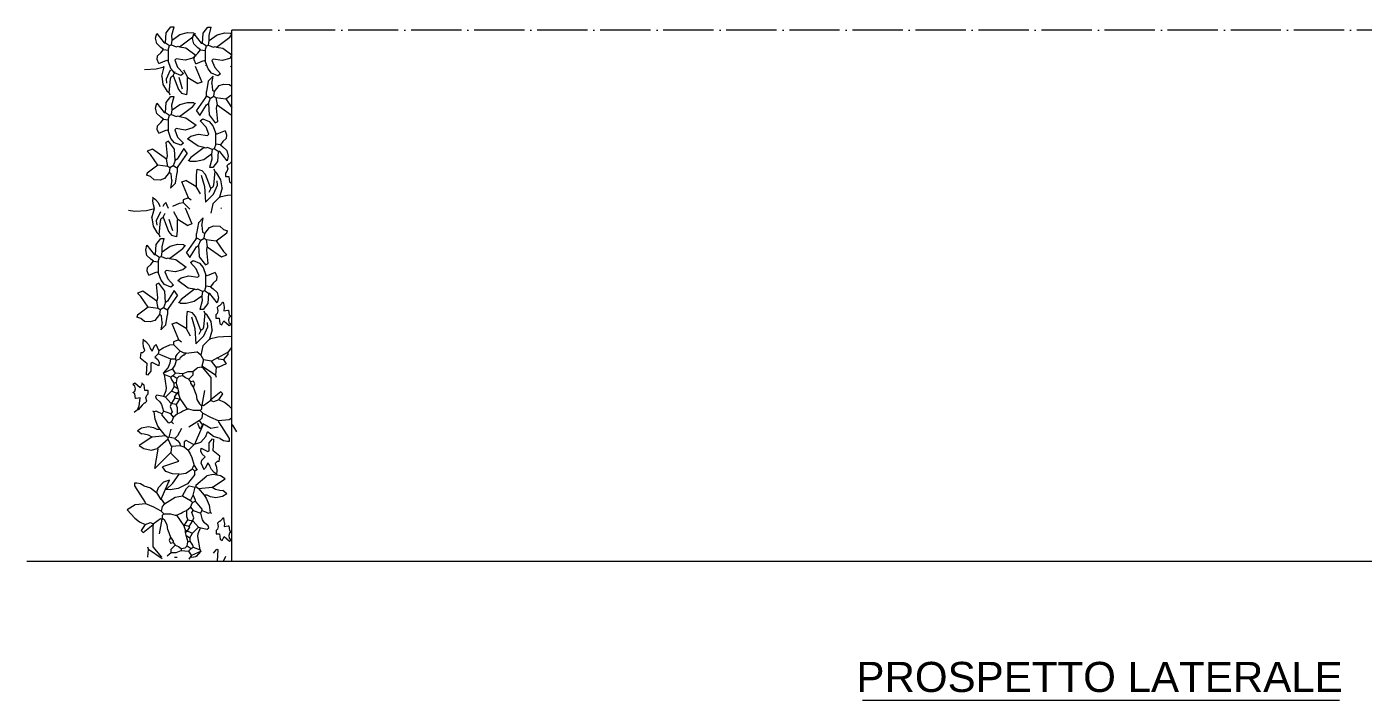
# Model space of a CAD drawing. Header units: centimetres. Extents: x 5667 to 17750, y 274 to 6203.
# Drawn here: x 10674 to 11312, y 1449 to 1771 of the extents above; entities that cross this region are included whole.
import ezdxf

# ---------------------------------------------------------------- set-up
doc = ezdxf.new("R2010")
doc.units = ezdxf.units.CM
doc.header["$MEASUREMENT"] = 0
doc.linetypes.add('ACAD_ISO04W100', pattern=[30, 24, -3, 0, -3])
for name, color, linetype, lineweight in [('A-WALL-FULL', 7, 'Continuous', 20), ('G-ANNO-TEXT', 3, 'Continuous', 18), ('G-HEDGE', 104, 'Continuous', 9)]:
    doc.layers.add(name, color=color, linetype=linetype, lineweight=lineweight)
doc.styles.add('underline', font='arial.ttf')

msp = doc.modelspace()

# ---------------------------------------------------------------- linework, layer by layer
at = {"layer": 'A-WALL-FULL'}
for p, q in [((10771.63, 1514.93), (10771.63, 1768.93)), ((11693.69, 1514.93), (10673.69, 1514.93))]:
    msp.add_line(p, q, dxfattribs=at)
at = {"layer": 'A-WALL-FULL', "linetype": 'ACAD_ISO04W100'}
msp.add_line((11633.69, 1768.93), (10771.63, 1768.93), dxfattribs=at)
at = {"layer": 'G-ANNO-TEXT'}
msp.add_line((11072.72, 1448.63), (11300.39, 1448.63), dxfattribs=at)
at = {"layer": 'G-HEDGE'}
for p, q in [((10739.88, 1762.87), (10740.2, 1767.65)), ((10740.2, 1767.65), (10742.43, 1770.52)), ((10742.43, 1770.52), (10744.02, 1770.52)), ((10742.98, 1766.52), (10744.02, 1770.52)), ((10746.81, 1766.81), (10750.49, 1767.69)), ((10750.49, 1767.69), (10753.27, 1767.65)), ((10753.27, 1767.65), (10753.91, 1767.01)), ((10757.62, 1762.72), (10757.94, 1767.5)), ((10757.94, 1767.5), (10760.18, 1770.37)), ((10760.18, 1770.37), (10761.77, 1770.37)), ((10760.72, 1766.37), (10761.77, 1770.37)), ((10764.56, 1766.66), (10768.24, 1767.54)), ((10768.24, 1767.54), (10771.02, 1767.5)), ((10771.02, 1767.5), (10771.63, 1766.89)), ((10735.15, 1765.05), (10735.73, 1767.33)), ((10735.77, 1762.42), (10735.15, 1765.05)), ((10735.73, 1767.33), (10739.24, 1762.87)), ((10737.64, 1760.64), (10735.77, 1762.42)), ((10739.24, 1762.87), (10739.88, 1762.87)), ((10739.88, 1762.87), (10741.79, 1761.59)), ((10741.15, 1759.36), (10741.79, 1761.59)), ((10741.79, 1761.59), (10742.75, 1761.91)), ((10742.75, 1761.91), (10743.07, 1764.14)), ((10742.75, 1761.91), (10744.98, 1760.96)), ((10743.07, 1764.14), (10742.98, 1766.52)), ((10743.07, 1764.14), (10746.81, 1766.81)), ((10744.98, 1760.96), (10745.94, 1761.27)), ((10745.94, 1761.27), (10746.57, 1760.96)), ((10746.57, 1760.96), (10752.95, 1765.74)), ((10752.9, 1764.9), (10753.48, 1767.18)), ((10753.51, 1762.27), (10752.9, 1764.9)), ((10752.95, 1765.74), (10753.91, 1767.01)), ((10753.48, 1767.18), (10756.99, 1762.72)), ((10755.39, 1760.49), (10753.51, 1762.27)), ((10753.91, 1767.01), (10754.23, 1767.33)), ((10756.99, 1762.72), (10757.62, 1762.72)), ((10757.62, 1762.72), (10759.54, 1761.44)), ((10758.9, 1759.21), (10759.54, 1761.44)), ((10759.54, 1761.44), (10760.49, 1761.76)), ((10760.49, 1761.76), (10760.81, 1763.99)), ((10760.49, 1761.76), (10762.73, 1760.81)), ((10760.81, 1764), (10760.72, 1766.37)), ((10760.81, 1764), (10764.56, 1766.66)), ((10762.73, 1760.81), (10763.68, 1761.12)), ((10763.68, 1761.12), (10764.32, 1760.81)), ((10764.32, 1760.81), (10770.7, 1765.59)), ((10770.7, 1765.59), (10771.63, 1766.83)), ((10735.92, 1754.8), (10736.07, 1756.56)), ((10736.69, 1752.98), (10735.92, 1754.8)), ((10736.07, 1756.56), (10737.64, 1758.09)), ((10738.92, 1759.68), (10737.64, 1760.64)), ((10737.64, 1758.09), (10738.92, 1759.68)), ((10738.92, 1759.68), (10741.15, 1759.36)), ((10741.15, 1759.36), (10741.15, 1754.26)), ((10744.34, 1754.58), (10744.98, 1755.22)), ((10749.27, 1754.51), (10744.98, 1755.22)), ((10746.57, 1760.96), (10749.57, 1760.37)), ((10752.95, 1755.53), (10749.27, 1754.51)), ((10749.57, 1760.37), (10754.55, 1756.81)), ((10754.55, 1756.81), (10752.95, 1755.53)), ((10753.67, 1754.65), (10753.82, 1756.41)), ((10753.82, 1756.41), (10755.39, 1757.94)), ((10756.67, 1759.53), (10755.39, 1760.49)), ((10755.39, 1757.94), (10756.67, 1759.53)), ((10756.67, 1759.53), (10758.9, 1759.21)), ((10758.9, 1759.21), (10758.9, 1754.11)), ((10762.09, 1754.43), (10762.73, 1755.07)), ((10767.01, 1754.36), (10762.73, 1755.07)), ((10764.32, 1760.81), (10767.32, 1760.22)), ((10770.7, 1755.38), (10767.01, 1754.36)), ((10767.32, 1760.22), (10771.63, 1757.14)), ((10771.63, 1757.14), (10770.7, 1755.38)), ((10729.96, 1750.11), (10735.48, 1750.4)), ((10735.48, 1750.4), (10739.38, 1751.33)), ((10736.69, 1752.98), (10740.51, 1754.58)), ((10738.11, 1746.87), (10739.38, 1751.33)), ((10739.38, 1751.33), (10739.06, 1751.33)), ((10742.19, 1749.77), (10740.22, 1745.49)), ((10740.51, 1754.58), (10741.15, 1754.26)), ((10742.52, 1750.56), (10741.15, 1754.26)), ((10744.2, 1748.51), (10742.52, 1750.56)), ((10743.53, 1747.19), (10744.49, 1749.1)), ((10747.21, 1747.24), (10744.2, 1748.51)), ((10744.34, 1754.58), (10745.74, 1751.14)), ((10745.74, 1751.14), (10748.49, 1748.2)), ((10750.54, 1746.23), (10748.63, 1749.74)), ((10754.43, 1752.83), (10753.67, 1754.65)), ((10754.05, 1751.65), (10757.24, 1744)), ((10754.43, 1752.83), (10758.26, 1754.43)), ((10758.26, 1754.43), (10758.9, 1754.11)), ((10760.26, 1750.41), (10758.9, 1754.11)), ((10759.15, 1752.08), (10759.15, 1751.75)), ((10761.95, 1748.36), (10760.26, 1750.41)), ((10762.09, 1754.43), (10763.48, 1750.99)), ((10763.48, 1750.99), (10766.23, 1748.05)), ((10770.96, 1751.65), (10771.27, 1751.33)), ((10738.11, 1746.87), (10738.71, 1742.94)), ((10738.71, 1742.94), (10740.55, 1739.86)), ((10740.22, 1745.49), (10740.43, 1743.48)), ((10741.62, 1738.89), (10742.25, 1745.59)), ((10742.25, 1745.59), (10742.57, 1746.55)), ((10742.57, 1746.55), (10743.53, 1747.19)), ((10743.53, 1747.19), (10744.49, 1744.63)), ((10744.49, 1744.63), (10746.08, 1740.49)), ((10748.04, 1740.75), (10746.41, 1746.2)), ((10748.49, 1748.2), (10747.21, 1747.24)), ((10750.54, 1746.23), (10750.23, 1745.91)), ((10750.23, 1745.91), (10750.23, 1740.81)), ((10750.54, 1746.23), (10755.33, 1743.36)), ((10757.24, 1744), (10755.33, 1743.36)), ((10760.34, 1744.55), (10759.47, 1739.53)), ((10762.64, 1746.89), (10760.34, 1744.55)), ((10764.96, 1747.09), (10761.95, 1748.36)), ((10762.03, 1743.36), (10762.64, 1746.89)), ((10762.03, 1743.36), (10762.34, 1740.17)), ((10763.3, 1739.53), (10765.53, 1742.4)), ((10766.23, 1748.05), (10764.96, 1747.09)), ((10765.53, 1742.4), (10767.7, 1743.08)), ((10767.7, 1743.08), (10770.46, 1742.94)), ((10770.46, 1742.94), (10771.63, 1741.95)), ((10740.2, 1734.25), (10742.43, 1737.12)), ((10740.55, 1739.86), (10741.62, 1738.89)), ((10741.62, 1738.89), (10741.93, 1737.94)), ((10742.43, 1737.12), (10744.02, 1737.12)), ((10742.98, 1733.11), (10744.02, 1737.12)), ((10746.08, 1740.49), (10747.67, 1738.57)), ((10749.91, 1737.94), (10747.67, 1738.57)), ((10750.23, 1740.81), (10749.91, 1737.94)), ((10754.69, 1730.28), (10759.16, 1736.66)), ((10759.16, 1737.3), (10759.16, 1736.98)), ((10759.16, 1737.3), (10759.47, 1737.3)), ((10759.16, 1736.98), (10759.47, 1737.3)), ((10759.16, 1736.98), (10759.16, 1736.66)), ((10759.47, 1737.3), (10759.47, 1739.53)), ((10759.47, 1737.3), (10759.79, 1737.3)), ((10759.79, 1737.3), (10761.39, 1736.34)), ((10760.43, 1733.79), (10761.39, 1736.34)), ((10761.39, 1736.34), (10762.98, 1737.3)), ((10762.34, 1740.17), (10763.3, 1739.53)), ((10762.98, 1737.3), (10763.3, 1739.53)), ((10762.98, 1737.3), (10763.94, 1736.66)), ((10763.94, 1736.66), (10764.58, 1733.15)), ((10763.94, 1736.66), (10768.72, 1736.02)), ((10768.72, 1736.02), (10771.63, 1738.2)), ((10768.72, 1736.02), (10771.63, 1731.8)), ((10735.15, 1731.65), (10735.73, 1733.93)), ((10735.77, 1729.01), (10735.15, 1731.65)), ((10735.73, 1733.93), (10739.24, 1729.46)), ((10739.24, 1729.46), (10739.88, 1729.46)), ((10739.88, 1729.46), (10740.2, 1734.25)), ((10739.88, 1729.46), (10741.79, 1728.19)), ((10742.75, 1728.51), (10743.07, 1730.74)), ((10743.07, 1730.74), (10742.98, 1733.11)), ((10743.07, 1730.74), (10746.81, 1733.41)), ((10746.57, 1727.55), (10752.95, 1732.33)), ((10746.81, 1733.41), (10750.49, 1734.29)), ((10750.49, 1734.29), (10753.27, 1734.25)), ((10752.95, 1732.33), (10753.91, 1733.61)), ((10753.27, 1734.25), (10753.91, 1733.61)), ((10753.91, 1733.61), (10754.23, 1733.93)), ((10754.69, 1730.28), (10756.29, 1728.05)), ((10756.29, 1728.05), (10759.47, 1733.15)), ((10759.47, 1733.15), (10760.43, 1733.79)), ((10760.43, 1733.79), (10760.75, 1728.37)), ((10764.26, 1731.56), (10764.58, 1733.15)), ((10764.9, 1725.18), (10764.26, 1731.56)), ((10764.58, 1733.15), (10771.27, 1728.37)), ((10737.64, 1727.23), (10735.77, 1729.01)), ((10735.92, 1721.4), (10736.07, 1723.16)), ((10736.07, 1723.16), (10737.64, 1724.68)), ((10738.92, 1726.27), (10737.64, 1727.23)), ((10737.64, 1724.68), (10738.92, 1726.27)), ((10738.92, 1726.27), (10741.15, 1725.96)), ((10741.15, 1725.96), (10741.79, 1728.19)), ((10741.15, 1725.96), (10741.15, 1720.85)), ((10741.79, 1728.19), (10742.75, 1728.51)), ((10742.75, 1728.51), (10744.98, 1727.55)), ((10744.98, 1727.55), (10745.94, 1727.87)), ((10745.94, 1727.87), (10746.57, 1727.55)), ((10746.57, 1727.55), (10749.57, 1726.96)), ((10749.57, 1726.96), (10754.55, 1723.41)), ((10754.55, 1723.4), (10752.95, 1722.13)), ((10756.55, 1725.53), (10757.83, 1726.49)), ((10759.3, 1722.59), (10756.55, 1725.53)), ((10757.83, 1726.49), (10760.83, 1725.22)), ((10760.75, 1728.37), (10763.62, 1724.54)), ((10760.83, 1725.22), (10762.52, 1723.17)), ((10762.52, 1723.17), (10763.89, 1719.47)), ((10763.62, 1724.54), (10764.9, 1725.18)), ((10736.69, 1719.58), (10735.92, 1721.4)), ((10736.69, 1719.58), (10740.51, 1721.17)), ((10740.51, 1721.17), (10741.15, 1720.85)), ((10742.52, 1717.15), (10741.15, 1720.85)), ((10744.2, 1715.1), (10742.52, 1717.15)), ((10744.34, 1721.17), (10744.98, 1721.81)), ((10744.34, 1721.17), (10745.74, 1717.74)), ((10749.27, 1721.11), (10744.98, 1721.81)), ((10745.74, 1717.74), (10748.49, 1714.79)), ((10752.95, 1722.13), (10749.27, 1721.11)), ((10750.49, 1716.92), (10752.09, 1718.2)), ((10755.47, 1713.36), (10750.49, 1716.92)), ((10752.09, 1718.2), (10755.77, 1719.22)), ((10755.77, 1719.22), (10760.06, 1718.51)), ((10760.7, 1719.15), (10759.3, 1722.59)), ((10760.7, 1719.15), (10760.06, 1718.51)), ((10764.52, 1719.15), (10763.89, 1719.47)), ((10763.89, 1714.37), (10763.89, 1719.47)), ((10768.35, 1720.75), (10764.52, 1719.15)), ((10768.97, 1717.17), (10767.39, 1715.64)), ((10768.35, 1720.75), (10769.12, 1718.93)), ((10769.12, 1718.93), (10768.97, 1717.17)), ((10733.76, 1711.96), (10731.21, 1711)), ((10732.81, 1709.4), (10731.21, 1711)), ((10740.46, 1707.17), (10733.76, 1711.96)), ((10741.42, 1715.78), (10740.14, 1715.14)), ((10740.14, 1715.14), (10740.78, 1708.77)), ((10744.29, 1711.96), (10741.42, 1715.78)), ((10747.21, 1713.84), (10744.2, 1715.1)), ((10744.61, 1706.53), (10744.29, 1711.96)), ((10748.75, 1712.27), (10745.56, 1707.17)), ((10748.49, 1714.79), (10747.21, 1713.84)), ((10750.35, 1710.04), (10748.75, 1712.27)), ((10758.46, 1712.77), (10752.09, 1707.99)), ((10758.46, 1712.77), (10755.47, 1713.36)), ((10759.1, 1712.46), (10758.46, 1712.77)), ((10760.06, 1712.77), (10759.1, 1712.46)), ((10762.29, 1711.82), (10760.06, 1712.77)), ((10762.29, 1711.82), (10761.97, 1709.59)), ((10763.25, 1712.14), (10762.29, 1711.82)), ((10763.89, 1714.37), (10763.25, 1712.14)), ((10765.16, 1710.86), (10763.25, 1712.14)), ((10766.12, 1714.05), (10763.89, 1714.37)), ((10765.16, 1710.86), (10764.84, 1706.08)), ((10765.8, 1710.86), (10765.16, 1710.86)), ((10769.31, 1706.4), (10765.8, 1710.86)), ((10767.39, 1715.64), (10766.12, 1714.05)), ((10766.12, 1714.05), (10767.39, 1713.09)), ((10767.39, 1713.09), (10769.27, 1711.31)), ((10769.27, 1711.31), (10769.89, 1708.68)), ((10736.32, 1704.3), (10731.21, 1700.47)), ((10736.32, 1704.3), (10732.81, 1709.4)), ((10741.1, 1703.66), (10736.32, 1704.3)), ((10740.78, 1708.77), (10740.46, 1707.17)), ((10741.1, 1703.66), (10740.46, 1707.17)), ((10743.65, 1703.98), (10742.06, 1703.03)), ((10744.61, 1706.53), (10743.65, 1703.98)), ((10745.24, 1703.03), (10743.65, 1703.98)), ((10745.56, 1707.17), (10744.61, 1706.53)), ((10750.35, 1710.04), (10745.88, 1703.66)), ((10751.13, 1706.72), (10750.81, 1706.4)), ((10752.09, 1707.99), (10751.13, 1706.72)), ((10751.77, 1706.08), (10751.13, 1706.72)), ((10754.54, 1706.04), (10751.77, 1706.08)), ((10758.23, 1706.92), (10754.54, 1706.04)), ((10761.97, 1709.59), (10758.23, 1706.92)), ((10762.06, 1707.21), (10761.02, 1703.21)), ((10761.97, 1709.59), (10762.06, 1707.21)), ((10764.84, 1706.08), (10762.61, 1703.21)), ((10769.89, 1704.74), (10769.25, 1704.1)), ((10769.25, 1704.1), (10769.66, 1702.55)), ((10769.89, 1708.68), (10769.31, 1706.4)), ((10769.89, 1704.74), (10770.21, 1705.06)), ((10770.21, 1705.06), (10770.53, 1705.06)), ((10770.53, 1705.06), (10771.48, 1706.02)), ((10731.21, 1700.47), (10730.89, 1699.52)), ((10732.81, 1698.88), (10730.89, 1699.52)), ((10734.57, 1697.39), (10732.81, 1698.88)), ((10737.34, 1697.24), (10734.57, 1697.39)), ((10739.5, 1697.92), (10737.34, 1697.24)), ((10741.74, 1700.79), (10739.5, 1697.92)), ((10742.06, 1703.03), (10741.1, 1703.66)), ((10742.06, 1703.03), (10741.74, 1700.79)), ((10742.69, 1700.16), (10741.74, 1700.79)), ((10743.01, 1696.97), (10742.69, 1700.16)), ((10744.7, 1695.78), (10745.56, 1700.79)), ((10745.56, 1703.03), (10745.24, 1703.03)), ((10745.88, 1703.34), (10745.56, 1703.03)), ((10745.88, 1703.03), (10745.56, 1703.03)), ((10745.56, 1703.03), (10745.56, 1700.79)), ((10745.88, 1703.34), (10745.88, 1703.66)), ((10745.88, 1703.03), (10745.88, 1703.34)), ((10754.81, 1699.52), (10755.13, 1702.39)), ((10754.81, 1694.42), (10754.81, 1699.52)), ((10755.13, 1702.39), (10757.36, 1701.75)), ((10757, 1699.57), (10758.63, 1694.12)), ((10758.96, 1699.84), (10757.36, 1701.75)), ((10760.55, 1695.69), (10758.96, 1699.84)), ((10762.61, 1703.21), (10761.02, 1703.21)), ((10763.42, 1701.43), (10762.78, 1694.73)), ((10763.42, 1701.43), (10763.1, 1702.39)), ((10764.49, 1700.47), (10763.42, 1701.43)), ((10766.33, 1697.39), (10764.49, 1700.47)), ((10766.93, 1693.46), (10766.33, 1697.39)), ((10769.26, 1701.29), (10768.61, 1700.59)), ((10768.61, 1700.59), (10768.61, 1699)), ((10768.61, 1699), (10770.21, 1699)), ((10769.66, 1702.55), (10769.26, 1701.29)), ((10770.21, 1699), (10770.53, 1696.45)), ((10743.01, 1696.97), (10742.4, 1693.44)), ((10742.4, 1693.44), (10744.7, 1695.78)), ((10747.8, 1696.33), (10749.71, 1696.97)), ((10750.98, 1688.67), (10747.8, 1696.33)), ((10754.49, 1694.1), (10749.71, 1696.97)), ((10754.49, 1694.1), (10754.81, 1694.42)), ((10754.49, 1694.1), (10756.41, 1690.59)), ((10758.63, 1694.12), (10759.04, 1686.73)), ((10761.51, 1693.14), (10760.55, 1695.69)), ((10761.51, 1693.14), (10760.55, 1691.23)), ((10762.47, 1693.78), (10761.51, 1693.14)), ((10762.78, 1694.73), (10762.47, 1693.78)), ((10762.84, 1690.55), (10764.81, 1694.84)), ((10764.81, 1694.84), (10764.61, 1696.85)), ((10766.93, 1693.46), (10765.65, 1688.99)), ((10770.53, 1696.45), (10771.48, 1695.81)), ((10734.08, 1688.67), (10733.76, 1688.99)), ((10733.96, 1687.2), (10734.08, 1688.68)), ((10734.14, 1685.32), (10733.96, 1687.2)), ((10734.08, 1688.68), (10735.19, 1687.9)), ((10734.72, 1683.57), (10734.14, 1685.32)), ((10735.19, 1687.9), (10736.48, 1686.44)), ((10736.48, 1686.44), (10737.15, 1685.15)), ((10737.15, 1685.15), (10737.27, 1684.53)), ((10738.81, 1684.74), (10739.42, 1685.85)), ((10739.42, 1685.85), (10740.14, 1686.44)), ((10741.42, 1683.57), (10740.14, 1686.44)), ((10743.41, 1684.8), (10746.6, 1686.2)), ((10746.6, 1686.2), (10748.43, 1686.44)), ((10750.98, 1688.67), (10748.43, 1687.72)), ((10748.43, 1687.72), (10748.43, 1686.44)), ((10751.62, 1683.25), (10748.43, 1686.44)), ((10750.98, 1688.67), (10752.26, 1687.72)), ((10759.04, 1686.73), (10762.84, 1690.55)), ((10762.47, 1685.8), (10761.51, 1681.34)), ((10765.65, 1688.99), (10762.47, 1685.8)), ((10769.55, 1689.92), (10765.65, 1688.99)), ((10765.65, 1688.99), (10765.97, 1688.99)), ((10771.63, 1690.03), (10769.55, 1689.92)), ((10722.23, 1682.79), (10725.3, 1682.35)), ((10725.3, 1682.35), (10730.82, 1682.65)), ((10730.82, 1682.65), (10734.72, 1683.57)), ((10733.44, 1679.11), (10734.72, 1683.57)), ((10733.44, 1679.11), (10734.04, 1675.18)), ((10734.72, 1683.57), (10734.4, 1683.57)), ((10737.53, 1682.01), (10735.56, 1677.73)), ((10737.59, 1677.83), (10737.91, 1678.79)), ((10737.91, 1678.79), (10738.87, 1679.43)), ((10738.87, 1679.43), (10739.82, 1681.34)), ((10738.87, 1679.43), (10739.82, 1676.88)), ((10743.38, 1673), (10741.75, 1678.44)), ((10745.88, 1678.47), (10743.97, 1681.98)), ((10745.88, 1678.47), (10745.56, 1678.15)), ((10745.88, 1678.47), (10750.67, 1675.6)), ((10749.39, 1683.89), (10752.58, 1676.24)), ((10757.98, 1679.13), (10755.67, 1676.79)), ((10757.36, 1675.6), (10757.98, 1679.13)), ((10766.29, 1683.89), (10766.61, 1683.57)), ((10734.04, 1675.18), (10735.88, 1672.1)), ((10735.56, 1677.73), (10735.76, 1675.72)), ((10735.88, 1672.1), (10736.95, 1671.14)), ((10736.95, 1671.14), (10737.59, 1677.83)), ((10739.82, 1676.88), (10741.42, 1672.73)), ((10741.42, 1672.73), (10743.01, 1670.82)), ((10745.56, 1673.05), (10745.24, 1670.18)), ((10745.56, 1678.15), (10745.56, 1673.05)), ((10752.58, 1676.24), (10750.67, 1675.6)), ((10755.67, 1676.79), (10754.81, 1671.77)), ((10757.36, 1675.6), (10757.68, 1672.41)), ((10757.68, 1672.41), (10758.64, 1671.77)), ((10758.64, 1671.77), (10760.87, 1674.64)), ((10760.87, 1674.64), (10763.04, 1675.32)), ((10763.04, 1675.32), (10765.8, 1675.18)), ((10764.06, 1668.27), (10769.16, 1672.09)), ((10765.8, 1675.18), (10767.57, 1673.69)), ((10767.57, 1673.69), (10769.48, 1673.05)), ((10769.16, 1672.09), (10769.48, 1673.05)), ((10730.49, 1663.89), (10731.07, 1666.17)), ((10731.07, 1666.17), (10734.58, 1661.71)), ((10735.21, 1661.71), (10735.53, 1666.49)), ((10735.53, 1666.49), (10737.77, 1669.36)), ((10736.95, 1671.14), (10737.27, 1670.18)), ((10737.77, 1669.36), (10739.36, 1669.36)), ((10738.31, 1665.35), (10739.36, 1669.36)), ((10738.4, 1662.98), (10742.15, 1665.65)), ((10742.15, 1665.65), (10745.83, 1666.53)), ((10745.24, 1670.18), (10743.01, 1670.82)), ((10745.83, 1666.53), (10748.61, 1666.49)), ((10748.29, 1664.58), (10749.25, 1665.85)), ((10748.61, 1666.49), (10749.25, 1665.85)), ((10749.25, 1665.85), (10749.56, 1666.17)), ((10750.03, 1662.52), (10754.49, 1668.9)), ((10754.49, 1669.54), (10754.49, 1669.22)), ((10754.49, 1669.54), (10754.81, 1669.54)), ((10754.49, 1669.22), (10754.81, 1669.54)), ((10754.49, 1669.22), (10754.49, 1668.9)), ((10754.81, 1669.54), (10754.81, 1671.77)), ((10754.81, 1669.54), (10755.13, 1669.54)), ((10754.81, 1665.39), (10755.77, 1666.03)), ((10755.13, 1669.54), (10756.73, 1668.58)), ((10755.77, 1666.03), (10756.73, 1668.58)), ((10755.77, 1666.03), (10756.09, 1660.61)), ((10756.73, 1668.58), (10758.32, 1669.54)), ((10758.32, 1669.54), (10758.64, 1671.77)), ((10758.32, 1669.54), (10759.28, 1668.9)), ((10759.28, 1668.9), (10759.91, 1665.39)), ((10759.28, 1668.9), (10764.06, 1668.27)), ((10764.06, 1668.27), (10767.57, 1663.16)), ((10731.1, 1661.25), (10730.49, 1663.89)), ((10732.98, 1659.47), (10731.1, 1661.25)), ((10734.26, 1658.52), (10732.98, 1659.47)), ((10734.58, 1661.71), (10735.21, 1661.71)), ((10735.21, 1661.71), (10737.13, 1660.43)), ((10736.49, 1658.2), (10737.13, 1660.43)), ((10737.13, 1660.43), (10738.08, 1660.75)), ((10738.08, 1660.75), (10738.4, 1662.98)), ((10738.08, 1660.75), (10740.32, 1659.79)), ((10738.4, 1662.98), (10738.31, 1665.35)), ((10740.32, 1659.79), (10741.27, 1660.11)), ((10741.27, 1660.11), (10741.91, 1659.79)), ((10741.91, 1659.79), (10748.29, 1664.58)), ((10741.91, 1659.79), (10744.91, 1659.2)), ((10744.91, 1659.2), (10749.88, 1655.65)), ((10750.03, 1662.52), (10751.62, 1660.29)), ((10751.62, 1660.29), (10754.81, 1665.39)), ((10756.09, 1660.61), (10758.96, 1656.78)), ((10759.6, 1663.8), (10759.91, 1665.39)), ((10760.23, 1657.42), (10759.6, 1663.8)), ((10759.91, 1665.39), (10766.61, 1660.61)), ((10766.61, 1660.61), (10769.16, 1661.57)), ((10767.57, 1663.16), (10769.16, 1661.57)), ((10731.26, 1653.64), (10731.41, 1655.4)), ((10732.02, 1651.82), (10731.26, 1653.64)), ((10731.41, 1655.4), (10732.98, 1656.92)), ((10732.02, 1651.82), (10735.85, 1653.41)), ((10732.98, 1656.92), (10734.26, 1658.52)), ((10734.26, 1658.52), (10736.49, 1658.2)), ((10735.85, 1653.41), (10736.49, 1653.09)), ((10736.49, 1658.2), (10736.49, 1653.09)), ((10737.85, 1649.39), (10736.49, 1653.09)), ((10739.68, 1653.41), (10740.32, 1654.05)), ((10739.68, 1653.41), (10741.07, 1649.98)), ((10744.6, 1653.35), (10740.32, 1654.05)), ((10748.29, 1654.37), (10744.6, 1653.35)), ((10749.88, 1655.65), (10748.29, 1654.37)), ((10751.89, 1657.77), (10753.16, 1658.73)), ((10754.64, 1654.83), (10751.89, 1657.77)), ((10753.16, 1658.73), (10756.17, 1657.47)), ((10756.03, 1651.39), (10754.64, 1654.83)), ((10756.17, 1657.47), (10757.86, 1655.41)), ((10757.86, 1655.41), (10759.22, 1651.71)), ((10758.96, 1656.78), (10760.23, 1657.42)), ((10763.69, 1652.99), (10759.86, 1651.39)), ((10763.69, 1652.99), (10764.46, 1651.17)), ((10736.75, 1648.02), (10735.48, 1647.39)), ((10735.48, 1647.39), (10736.12, 1641.01)), ((10739.62, 1644.2), (10736.75, 1648.02)), ((10739.54, 1647.34), (10737.85, 1649.39)), ((10742.55, 1646.08), (10739.54, 1647.34)), ((10741.07, 1649.98), (10743.82, 1647.03)), ((10743.82, 1647.03), (10742.55, 1646.08)), ((10745.83, 1649.16), (10747.42, 1650.44)), ((10750.8, 1645.6), (10745.83, 1649.16)), ((10747.42, 1650.44), (10751.11, 1651.46)), ((10751.11, 1651.46), (10755.4, 1650.76)), ((10756.03, 1651.39), (10755.4, 1650.76)), ((10759.22, 1646.61), (10758.58, 1644.38)), ((10759.86, 1651.39), (10759.22, 1651.71)), ((10759.22, 1646.61), (10759.22, 1651.71)), ((10761.45, 1646.29), (10759.22, 1646.61)), ((10762.73, 1647.89), (10761.45, 1646.29)), ((10761.45, 1646.29), (10762.73, 1645.33)), ((10764.3, 1649.41), (10762.73, 1647.89)), ((10764.46, 1651.17), (10764.3, 1649.41)), ((10729.1, 1644.2), (10726.55, 1643.24)), ((10728.14, 1641.65), (10726.55, 1643.24)), ((10731.65, 1636.54), (10728.14, 1641.65)), ((10735.8, 1639.41), (10729.1, 1644.2)), ((10736.12, 1641.01), (10735.8, 1639.41)), ((10739.94, 1638.78), (10739.62, 1644.2)), ((10744.09, 1644.52), (10740.9, 1639.41)), ((10745.68, 1642.28), (10741.22, 1635.9)), ((10745.68, 1642.28), (10744.09, 1644.52)), ((10747.42, 1640.23), (10746.47, 1638.96)), ((10753.8, 1645.02), (10747.42, 1640.23)), ((10753.8, 1645.02), (10750.8, 1645.6)), ((10757.31, 1641.83), (10753.56, 1639.16)), ((10754.44, 1644.7), (10753.8, 1645.02)), ((10755.4, 1645.02), (10754.44, 1644.7)), ((10757.63, 1644.06), (10755.4, 1645.02)), ((10757.63, 1644.06), (10757.31, 1641.83)), ((10757.31, 1641.83), (10757.4, 1639.45)), ((10758.58, 1644.38), (10757.63, 1644.06)), ((10760.5, 1643.1), (10758.58, 1644.38)), ((10760.5, 1643.1), (10760.18, 1638.32)), ((10761.14, 1643.1), (10760.5, 1643.1)), ((10764.64, 1638.64), (10761.14, 1643.1)), ((10762.73, 1645.33), (10764.61, 1643.55)), ((10764.61, 1643.55), (10765.22, 1640.92)), ((10765.22, 1640.92), (10764.64, 1638.64)), ((10731.65, 1636.54), (10726.55, 1632.72)), ((10736.44, 1635.9), (10731.65, 1636.54)), ((10736.44, 1635.9), (10735.8, 1639.41)), ((10737.39, 1635.27), (10736.44, 1635.9)), ((10737.39, 1635.27), (10737.07, 1633.03)), ((10738.99, 1636.22), (10737.39, 1635.27)), ((10739.94, 1638.78), (10738.99, 1636.22)), ((10740.58, 1635.27), (10738.99, 1636.22)), ((10740.9, 1639.41), (10739.94, 1638.78)), ((10740.9, 1635.27), (10740.58, 1635.27)), ((10741.22, 1635.59), (10740.9, 1635.27)), ((10741.22, 1635.27), (10740.9, 1635.27)), ((10740.9, 1635.27), (10740.9, 1633.03)), ((10741.22, 1635.59), (10741.22, 1635.9)), ((10741.22, 1635.27), (10741.22, 1635.59)), ((10746.47, 1638.96), (10746.15, 1638.64)), ((10747.1, 1638.32), (10746.47, 1638.96)), ((10749.88, 1638.28), (10747.1, 1638.32)), ((10753.56, 1639.16), (10749.88, 1638.28)), ((10750.15, 1631.76), (10750.47, 1634.63)), ((10750.47, 1634.63), (10752.7, 1633.99)), ((10754.29, 1632.08), (10752.7, 1633.99)), ((10757.4, 1639.45), (10756.35, 1635.45)), ((10757.95, 1635.45), (10756.35, 1635.45)), ((10760.18, 1638.32), (10757.95, 1635.45)), ((10758.76, 1633.67), (10758.12, 1626.97)), ((10758.76, 1633.67), (10758.44, 1634.63)), ((10759.83, 1632.71), (10758.76, 1633.67)), ((10764.59, 1633.54), (10763.95, 1632.83)), ((10765.23, 1636.98), (10764.59, 1636.34)), ((10764.59, 1636.34), (10764.99, 1634.79)), ((10764.99, 1634.79), (10764.59, 1633.54)), ((10765.23, 1636.98), (10765.54, 1637.3)), ((10765.54, 1637.3), (10765.86, 1637.3)), ((10765.86, 1637.3), (10766.82, 1638.26)), ((10766.82, 1638.26), (10767.17, 1638.84)), ((10767.17, 1638.84), (10767.48, 1638.84)), ((10767.48, 1638.84), (10767.71, 1637.54)), ((10767.71, 1637.54), (10767.96, 1636.26)), ((10767.96, 1636.26), (10767.78, 1634.75)), ((10767.78, 1634.75), (10769.69, 1635.07)), ((10769.69, 1635.07), (10770.01, 1635.07)), ((10770.01, 1635.07), (10770.33, 1632.83)), ((10726.55, 1632.72), (10726.23, 1631.76)), ((10728.14, 1631.12), (10726.23, 1631.76)), ((10729.91, 1629.63), (10728.14, 1631.12)), ((10732.67, 1629.48), (10729.91, 1629.63)), ((10734.84, 1630.16), (10732.67, 1629.48)), ((10737.07, 1633.03), (10734.84, 1630.16)), ((10738.03, 1632.4), (10737.07, 1633.03)), ((10738.35, 1629.21), (10737.74, 1625.68)), ((10737.74, 1625.68), (10740.04, 1628.02)), ((10738.35, 1629.21), (10738.03, 1632.4)), ((10740.04, 1628.02), (10740.9, 1633.03)), ((10743.13, 1628.57), (10745.05, 1629.21)), ((10746.32, 1620.92), (10743.13, 1628.57)), ((10749.83, 1626.34), (10745.05, 1629.21)), ((10750.15, 1626.66), (10750.15, 1631.76)), ((10752.33, 1631.81), (10753.97, 1626.36)), ((10755.89, 1627.93), (10754.29, 1632.08)), ((10756.85, 1625.38), (10755.89, 1627.93)), ((10761.67, 1629.63), (10759.83, 1632.71)), ((10760.15, 1627.08), (10759.95, 1629.09)), ((10762.27, 1625.7), (10761.67, 1629.63)), ((10763.95, 1632.83), (10763.95, 1631.24)), ((10763.95, 1631.24), (10765.54, 1631.24)), ((10765.54, 1631.24), (10765.86, 1628.69)), ((10765.86, 1628.69), (10766.82, 1628.05)), ((10766.82, 1628.05), (10767.78, 1629.96)), ((10767.78, 1629.96), (10770.33, 1627.73)), ((10770.36, 1631.57), (10770.01, 1630.48)), ((10770.01, 1630.48), (10770.24, 1629.18)), ((10770.24, 1629.18), (10771.29, 1628.37)), ((10770.33, 1632.83), (10771.29, 1632.2)), ((10770.33, 1627.73), (10771.29, 1628.37)), ((10771.29, 1632.2), (10770.36, 1631.57)), ((10729.42, 1620.92), (10729.1, 1621.23)), ((10729.3, 1619.44), (10729.42, 1620.92)), ((10729.42, 1620.92), (10730.53, 1620.14)), ((10746.32, 1620.92), (10743.77, 1619.96)), ((10746.32, 1620.92), (10747.6, 1619.96)), ((10749.83, 1626.34), (10750.15, 1626.66)), ((10749.83, 1626.34), (10751.74, 1622.83)), ((10753.97, 1626.36), (10754.37, 1618.97)), ((10754.37, 1618.97), (10758.18, 1622.79)), ((10756.85, 1625.38), (10755.89, 1623.47)), ((10757.8, 1626.02), (10756.85, 1625.38)), ((10758.12, 1626.97), (10757.8, 1626.02)), ((10760.99, 1621.23), (10757.8, 1618.05)), ((10758.18, 1622.79), (10760.15, 1627.08)), ((10762.27, 1625.7), (10760.99, 1621.23)), ((10764.89, 1622.16), (10760.99, 1621.23)), ((10760.99, 1621.23), (10761.31, 1621.23)), ((10770.41, 1622.45), (10764.89, 1622.16)), ((10771.63, 1622.28), (10770.41, 1622.45)), ((10728.14, 1614.86), (10727.83, 1612.31)), ((10728.14, 1614.86), (10729.1, 1614.86)), ((10729.1, 1614.86), (10730.06, 1615.81)), ((10729.48, 1617.56), (10729.3, 1619.44)), ((10730.06, 1615.81), (10729.48, 1617.56)), ((10730.53, 1620.14), (10731.81, 1618.68)), ((10731.81, 1618.68), (10732.49, 1617.39)), ((10732.49, 1617.39), (10732.61, 1616.77)), ((10732.61, 1616.77), (10733.57, 1615.49)), ((10733.57, 1615.49), (10734.15, 1616.98)), ((10734.15, 1616.98), (10734.76, 1618.09)), ((10734.76, 1618.09), (10735.48, 1618.68)), ((10736.75, 1615.81), (10735.48, 1618.68)), ((10736.75, 1615.81), (10736.44, 1614.22)), ((10736.75, 1615.81), (10738.75, 1617.04)), ((10738.75, 1617.04), (10741.94, 1618.44)), ((10741.94, 1618.44), (10743.77, 1618.68)), ((10743.77, 1619.96), (10743.77, 1618.68)), ((10746.96, 1615.49), (10743.77, 1618.68)), ((10746.96, 1615.49), (10745.36, 1613.9)), ((10748.87, 1614.54), (10746.96, 1615.49)), ((10749.83, 1614.54), (10748.87, 1613.58)), ((10749.83, 1614.54), (10748.87, 1614.54)), ((10749.83, 1614.54), (10754.93, 1615.18)), ((10756.85, 1613.58), (10754.93, 1615.18)), ((10757.8, 1618.05), (10756.85, 1613.58)), ((10764.82, 1612.31), (10769.95, 1615.13)), ((10769.92, 1613.9), (10769.92, 1615.18)), ((10769.95, 1615.13), (10771.63, 1617.3)), ((10727.83, 1612.31), (10731.01, 1609.75)), ((10731.01, 1609.75), (10730.7, 1604.33)), ((10733.57, 1610.07), (10732.93, 1609.75)), ((10732.93, 1609.75), (10732.93, 1605.93)), ((10736.75, 1608.48), (10733.57, 1610.07)), ((10736.44, 1614.22), (10734.84, 1612.62)), ((10734.84, 1612.62), (10736.29, 1611.47)), ((10736.29, 1611.47), (10736.91, 1610.01)), ((10742.49, 1611.67), (10736.44, 1614.22)), ((10736.91, 1610.01), (10736.75, 1608.48)), ((10741.14, 1607.55), (10742.18, 1609.89)), ((10742.18, 1609.89), (10742.49, 1611.67)), ((10744.73, 1611.67), (10742.49, 1611.67)), ((10744.41, 1608.8), (10743.13, 1606.88)), ((10745.05, 1611.03), (10744.41, 1608.8)), ((10745.36, 1613.9), (10744.73, 1612.94)), ((10744.73, 1612.94), (10744.73, 1611.67)), ((10745.05, 1611.03), (10744.73, 1611.67)), ((10746.64, 1611.67), (10745.05, 1611.03)), ((10746.96, 1612.31), (10746.64, 1611.67)), ((10746.96, 1611.67), (10746.64, 1611.67)), ((10748.55, 1613.58), (10746.96, 1612.31)), ((10748.87, 1613.58), (10748.55, 1613.58)), ((10756.85, 1613.58), (10758.12, 1611.35)), ((10758.12, 1611.35), (10757.31, 1608.38)), ((10763.86, 1604.01), (10757.31, 1608.38)), ((10761.95, 1610.71), (10758.12, 1611.35)), ((10764.82, 1612.31), (10761.95, 1610.71)), ((10764.18, 1607.84), (10761.95, 1610.71)), ((10765.46, 1611.67), (10764.82, 1612.31)), ((10767.69, 1611.35), (10765.46, 1611.67)), ((10768.96, 1609.44), (10765.46, 1607.84)), ((10767.69, 1611.35), (10769.92, 1613.9)), ((10767.69, 1611.35), (10768.96, 1609.44)), ((10731.33, 1604.01), (10730.7, 1604.33)), ((10732.93, 1605.93), (10731.33, 1604.01)), ((10738.99, 1604.97), (10741.14, 1607.55)), ((10743.13, 1606.88), (10738.99, 1604.97)), ((10739.31, 1604.33), (10738.99, 1604.97)), ((10739.31, 1604.33), (10740.26, 1597.95)), ((10742.49, 1603.06), (10739.31, 1604.33)), ((10743.45, 1603.69), (10742.49, 1603.06)), ((10742.81, 1602.1), (10742.49, 1603.06)), ((10744.09, 1600.19), (10742.81, 1602.1)), ((10743.45, 1606.88), (10743.13, 1606.88)), ((10744.73, 1604.97), (10743.45, 1606.88)), ((10744.73, 1604.97), (10743.45, 1603.69)), ((10745.36, 1602.42), (10743.45, 1603.69)), ((10748.24, 1604.65), (10744.73, 1604.97)), ((10745.36, 1602.42), (10745.05, 1600.51)), ((10746.32, 1603.38), (10745.36, 1602.42)), ((10748.24, 1603.69), (10746.32, 1603.38)), ((10750.62, 1605.61), (10748.24, 1604.65)), ((10748.24, 1603.69), (10748.24, 1604.65)), ((10749.51, 1602.74), (10748.24, 1603.69)), ((10751.11, 1602.1), (10749.51, 1602.74)), ((10753.02, 1605.61), (10750.62, 1605.61)), ((10753.02, 1604.01), (10751.11, 1602.1)), ((10752.06, 1600.82), (10751.11, 1602.1)), ((10754.93, 1607.2), (10753.02, 1605.61)), ((10753.02, 1605.61), (10753.02, 1604.01)), ((10755.25, 1607.52), (10754.93, 1607.2)), ((10757.16, 1607.84), (10755.25, 1607.52)), ((10757.16, 1607.84), (10757.48, 1607.84)), ((10757.48, 1607.84), (10761.63, 1602.87)), ((10761.63, 1602.87), (10761.63, 1592.53)), ((10764.18, 1607.84), (10763.86, 1604.01)), ((10763.86, 1604.01), (10764.18, 1603.06)), ((10765.46, 1607.84), (10764.18, 1607.84)), ((10725.27, 1600.19), (10724.32, 1599.55)), ((10725.36, 1598.74), (10724.32, 1599.55)), ((10724.32, 1595.72), (10725.24, 1596.34)), ((10725.27, 1595.08), (10724.32, 1595.72)), ((10725.24, 1596.34), (10725.59, 1597.43)), ((10727.83, 1597.95), (10725.27, 1600.19)), ((10725.59, 1597.43), (10725.36, 1598.74)), ((10728.78, 1599.87), (10727.83, 1597.95)), ((10728.46, 1600.51), (10728.78, 1599.87)), ((10729.74, 1599.23), (10728.78, 1599.87)), ((10730.06, 1596.68), (10729.74, 1599.23)), ((10731.65, 1596.68), (10730.06, 1596.68)), ((10731.65, 1595.08), (10731.65, 1596.68)), ((10740.14, 1596.51), (10739.06, 1593.78)), ((10742.81, 1596.36), (10739.94, 1593.49)), ((10740.26, 1597.95), (10740.14, 1596.51)), ((10744.09, 1598.59), (10742.81, 1596.36)), ((10745.05, 1595.4), (10742.81, 1596.36)), ((10745.05, 1600.51), (10744.09, 1600.19)), ((10744.09, 1598.59), (10744.09, 1600.19)), ((10746, 1597.32), (10744.09, 1598.59)), ((10745.36, 1595.4), (10744.09, 1593.49)), ((10746, 1597.32), (10745.05, 1600.51)), ((10745.36, 1595.4), (10745.05, 1595.4)), ((10746.32, 1596.04), (10745.36, 1595.4)), ((10746.32, 1594.77), (10745.36, 1595.4)), ((10746.32, 1596.04), (10746, 1597.32)), ((10746.32, 1594.77), (10746.32, 1596.04)), ((10753.34, 1601.14), (10752.06, 1600.82)), ((10752.06, 1600.19), (10752.06, 1600.82)), ((10753.34, 1598.27), (10752.06, 1600.19)), ((10753.98, 1599.87), (10753.34, 1601.14)), ((10753.34, 1598.27), (10753.98, 1599.87)), ((10754.61, 1594.77), (10753.34, 1598.27)), ((10757.48, 1589.66), (10758.76, 1596.68)), ((10766.41, 1596.04), (10761.63, 1592.21)), ((10767.37, 1595.08), (10766.41, 1596.04)), ((10725.59, 1592.85), (10725.27, 1595.08)), ((10725.91, 1592.85), (10725.59, 1592.85)), ((10727.83, 1593.17), (10725.91, 1592.85)), ((10726.55, 1587.43), (10727.3, 1589.32)), ((10728.78, 1589.66), (10726.87, 1587.43)), ((10727.3, 1589.32), (10727.64, 1591.66)), ((10727.64, 1591.66), (10727.83, 1593.17)), ((10729.74, 1590.62), (10728.78, 1589.66)), ((10730.06, 1590.62), (10729.74, 1590.62)), ((10730.38, 1590.94), (10730.06, 1590.62)), ((10730.38, 1590.94), (10731.01, 1591.58)), ((10730.61, 1593.13), (10731.01, 1594.38)), ((10731.01, 1591.58), (10730.61, 1593.13)), ((10731.01, 1594.38), (10731.65, 1595.08)), ((10735.8, 1594.45), (10735.16, 1593.81)), ((10735.16, 1593.81), (10735.48, 1592.85)), ((10735.48, 1592.85), (10737.17, 1591.33)), ((10738.99, 1593.81), (10735.8, 1594.45)), ((10737.17, 1591.33), (10738.03, 1590.03)), ((10738.03, 1590.03), (10738.99, 1586.79)), ((10739.94, 1593.49), (10738.99, 1593.81)), ((10742.49, 1590.62), (10739.94, 1593.49)), ((10742.81, 1590.62), (10742.18, 1589.03)), ((10742.18, 1589.03), (10743.13, 1586.47)), ((10742.81, 1590.62), (10742.49, 1590.62)), ((10744.41, 1593.17), (10742.81, 1590.62)), ((10743.45, 1590.3), (10742.81, 1590.62)), ((10745.05, 1589.98), (10743.45, 1590.3)), ((10744.09, 1593.49), (10744.41, 1593.17)), ((10745.05, 1592.85), (10744.41, 1593.17)), ((10746.64, 1592.53), (10745.05, 1592.85)), ((10746.64, 1592.53), (10745.05, 1589.98)), ((10745.68, 1588.39), (10745.05, 1589.98)), ((10746.96, 1592.85), (10746.32, 1594.77)), ((10746.96, 1592.85), (10746.64, 1592.53)), ((10750.47, 1587.75), (10746.96, 1592.85)), ((10754.61, 1594.77), (10754.92, 1592.43)), ((10754.92, 1592.43), (10756.15, 1590.24)), ((10756.15, 1590.24), (10757.16, 1589.34)), ((10757.48, 1589.66), (10757.16, 1589.34)), ((10757.16, 1589.34), (10757.16, 1587.75)), ((10758.12, 1589.34), (10757.48, 1589.66)), ((10761.63, 1591.9), (10758.12, 1589.34)), ((10761.63, 1592.21), (10761.63, 1592.53)), ((10761.63, 1591.9), (10761.63, 1592.21)), ((10762.9, 1591.26), (10761.63, 1591.9)), ((10765.46, 1592.21), (10762.9, 1591.26)), ((10765.46, 1592.21), (10767.37, 1595.08)), ((10768.11, 1590.97), (10765.46, 1592.21)), ((10770.41, 1589.21), (10768.11, 1590.97)), ((10771.63, 1587.91), (10770.41, 1589.21)), ((10726.55, 1587.43), (10724.96, 1586.16)), ((10726.87, 1587.43), (10726.55, 1587.43)), ((10734.52, 1586.47), (10733.88, 1586.79)), ((10735.48, 1586.79), (10734.52, 1586.47)), ((10734.52, 1586.16), (10734.52, 1586.47)), ((10735, 1583), (10734.52, 1586.47)), ((10736.32, 1579.67), (10735, 1583)), ((10736.75, 1586.16), (10735.48, 1586.79)), ((10738.35, 1585.52), (10736.75, 1586.16)), ((10738.99, 1586.79), (10738.35, 1585.52)), ((10738.35, 1584.88), (10738.35, 1585.52)), ((10741.54, 1581.05), (10738.35, 1584.88)), ((10742.49, 1585.52), (10738.99, 1586.79)), ((10743.13, 1586.47), (10742.49, 1585.52)), ((10743.77, 1583.92), (10742.49, 1585.52)), ((10743.77, 1583.92), (10742.81, 1581.69)), ((10745.68, 1585.52), (10743.77, 1583.92)), ((10745.68, 1585.52), (10745.68, 1588.39)), ((10747.28, 1586.16), (10745.68, 1585.52)), ((10748.24, 1586.79), (10747.28, 1586.16)), ((10750.47, 1587.75), (10748.24, 1586.79)), ((10751.11, 1587.75), (10750.47, 1587.75)), ((10753.34, 1587.11), (10751.11, 1587.75)), ((10756.53, 1587.11), (10753.34, 1587.11)), ((10756.21, 1582.33), (10757.37, 1583.65)), ((10757.16, 1587.75), (10756.53, 1587.11)), ((10757.8, 1585.84), (10756.53, 1587.11)), ((10757.37, 1583.65), (10757.8, 1585.84)), ((10757.8, 1585.84), (10761.36, 1583.94)), ((10761.36, 1583.94), (10765.14, 1582.33)), ((10765.14, 1582.33), (10770.26, 1582.77)), ((10770.26, 1582.77), (10771.63, 1583.66)), ((10726.55, 1577.54), (10728.56, 1578.86)), ((10726.55, 1577.54), (10728.46, 1575.95)), ((10728.56, 1578.86), (10731.75, 1579.4)), ((10731.75, 1579.4), (10734.26, 1579.02)), ((10734.26, 1579.02), (10735.8, 1578.18)), ((10735.8, 1578.18), (10737.07, 1578.18)), ((10737.39, 1578.18), (10736.32, 1579.67)), ((10737.39, 1578.18), (10737.07, 1578.18)), ((10739.94, 1574.99), (10737.39, 1578.18)), ((10742.81, 1581.69), (10741.54, 1581.05)), ((10742.49, 1578.18), (10741.54, 1574.35)), ((10743.77, 1580.73), (10742.81, 1581.69)), ((10747.6, 1578.5), (10745.68, 1574.99)), ((10756.21, 1582.33), (10751.11, 1579.14)), ((10757.8, 1580.1), (10754.61, 1572.76)), ((10755.54, 1580.41), (10755.54, 1581.05)), ((10756.49, 1578.18), (10755.54, 1580.41)), ((10757.8, 1580.1), (10756.21, 1582.33)), ((10757.77, 1580.73), (10756.49, 1578.18)), ((10761.6, 1578.5), (10757.77, 1580.73)), ((10759.21, 1574.71), (10760.03, 1576.91)), ((10762.9, 1574.67), (10760.03, 1576.91)), ((10765.11, 1579.14), (10761.6, 1578.5)), ((10765.46, 1581.69), (10765.14, 1582.33)), ((10770.56, 1573.72), (10765.46, 1581.69)), ((10772.12, 1580.1), (10771.8, 1580.1)), ((10774.03, 1576.91), (10772.12, 1580.1)), ((10732.93, 1574.04), (10727.3, 1570.39)), ((10727.3, 1570.39), (10729.53, 1568.89)), ((10729.81, 1575.86), (10728.46, 1575.95)), ((10731.87, 1575.32), (10729.81, 1575.86)), ((10733.57, 1574.35), (10731.87, 1575.32)), ((10733.57, 1574.35), (10732.93, 1574.04)), ((10739.94, 1574.99), (10733.57, 1574.35)), ((10741.22, 1573.4), (10736.12, 1568.93)), ((10741.22, 1574.04), (10739.94, 1574.99)), ((10741.54, 1574.35), (10741.22, 1574.04)), ((10741.22, 1573.4), (10741.22, 1574.04)), ((10742.81, 1569.89), (10741.22, 1573.4)), ((10744.41, 1573.72), (10741.54, 1574.35)), ((10742.81, 1569.89), (10742.49, 1567.02)), ((10746.96, 1570.21), (10742.81, 1569.89)), ((10745.68, 1574.99), (10744.41, 1573.72)), ((10744.41, 1573.72), (10745.87, 1572.66)), ((10745.87, 1572.66), (10746.79, 1571.35)), ((10746.79, 1571.35), (10746.96, 1570.21)), ((10748.87, 1569.57), (10746.96, 1570.21)), ((10749.83, 1572.76), (10748.87, 1572.12)), ((10748.87, 1572.12), (10748.87, 1569.57)), ((10753.34, 1570.85), (10749.83, 1572.76)), ((10753.66, 1570.85), (10750.79, 1567.98)), ((10753.34, 1570.85), (10756.76, 1571.93)), ((10753.66, 1570.85), (10753.34, 1570.85)), ((10754.61, 1572.76), (10753.98, 1571.17)), ((10756.76, 1571.93), (10759.21, 1574.71)), ((10760.78, 1571.73), (10762.38, 1573.64)), ((10760.78, 1567.9), (10760.78, 1571.73)), ((10762.38, 1573.64), (10763.01, 1573.32)), ((10762.69, 1567.9), (10763.01, 1573.32)), ((10766.09, 1573.72), (10762.9, 1574.67)), ((10766.09, 1573.72), (10767.65, 1572.81)), ((10767.65, 1572.81), (10769.49, 1572.52)), ((10769.49, 1572.52), (10770.56, 1572.44)), ((10770.56, 1572.44), (10770.56, 1573.72)), ((10729.53, 1568.89), (10733.06, 1568.23)), ((10733.06, 1568.23), (10736.12, 1568.93)), ((10734.8, 1559.32), (10736.44, 1568.61)), ((10742.49, 1567.02), (10734.8, 1559.32)), ((10736.44, 1568.61), (10736.12, 1568.93)), ((10742.81, 1566.38), (10742.49, 1567.02)), ((10746.32, 1562.87), (10742.81, 1566.38)), ((10750.79, 1567.98), (10748.87, 1569.57)), ((10750.79, 1567.98), (10751.74, 1566.38)), ((10751.74, 1566.38), (10752.52, 1564.64)), ((10752.52, 1564.64), (10753.57, 1560.78)), ((10756.8, 1567.65), (10756.95, 1569.18)), ((10757.41, 1566.18), (10756.8, 1567.65)), ((10756.95, 1569.18), (10760.14, 1567.58)), ((10756.95, 1561.84), (10757.27, 1563.44)), ((10757.27, 1563.44), (10758.87, 1565.03)), ((10758.87, 1565.03), (10757.41, 1566.18)), ((10760.14, 1567.58), (10760.78, 1567.9)), ((10765.88, 1565.35), (10762.69, 1567.9)), ((10765.56, 1562.8), (10765.88, 1565.35)), ((10740.03, 1558.02), (10738.56, 1560.13)), ((10738.63, 1560.43), (10746.32, 1562.87)), ((10743.21, 1556.86), (10740.03, 1558.02)), ((10746.4, 1556.62), (10749.58, 1557.15)), ((10749.58, 1557.15), (10752.77, 1559.31)), ((10753.51, 1560.99), (10752.7, 1559.37)), ((10752.7, 1559.37), (10753.98, 1558.09)), ((10753.57, 1560.78), (10755.04, 1558.67)), ((10754.93, 1558.73), (10753.98, 1558.09)), ((10753.98, 1556.5), (10753.98, 1558.09)), ((10756.95, 1561.84), (10758.23, 1558.97)), ((10758.95, 1559.56), (10758.23, 1558.97)), ((10759.56, 1560.68), (10758.95, 1559.56)), ((10760.14, 1562.16), (10759.56, 1560.68)), ((10761.1, 1560.88), (10760.14, 1562.16)), ((10761.22, 1560.27), (10761.1, 1560.88)), ((10761.89, 1558.98), (10761.22, 1560.27)), ((10763.18, 1557.51), (10761.89, 1558.98)), ((10764.29, 1556.74), (10763.18, 1557.51)), ((10764.61, 1562.8), (10763.65, 1561.84)), ((10763.65, 1561.84), (10764.23, 1560.09)), ((10764.23, 1560.09), (10764.41, 1558.22)), ((10764.41, 1558.22), (10764.29, 1556.74)), ((10765.56, 1562.8), (10764.61, 1562.8)), ((10725.15, 1552.39), (10725.15, 1551.11)), ((10726.22, 1552.31), (10725.15, 1552.39)), ((10725.15, 1551.11), (10730.26, 1543.14)), ((10728.06, 1552.02), (10726.22, 1552.31)), ((10729.62, 1551.11), (10728.06, 1552.02)), ((10729.62, 1551.11), (10732.81, 1550.16)), ((10738.95, 1552.9), (10736.5, 1550.12)), ((10737.91, 1544.74), (10741.1, 1552.07)), ((10741.79, 1553.8), (10738.95, 1552.9)), ((10740.27, 1549.38), (10743.46, 1552.42)), ((10741.1, 1552.07), (10741.79, 1553.8)), ((10746.4, 1556.62), (10743.21, 1556.86)), ((10743.46, 1552.42), (10746.4, 1556.62)), ((10750.47, 1552.03), (10745.91, 1549.85)), ((10750.03, 1549.84), (10751.3, 1551.11)), ((10753.98, 1556.5), (10750.47, 1552.03)), ((10751.3, 1551.11), (10754.17, 1550.48)), ((10754.17, 1550.48), (10754.49, 1550.79)), ((10754.49, 1551.43), (10759.6, 1555.9)), ((10754.49, 1551.43), (10754.49, 1550.79)), ((10754.49, 1550.79), (10755.77, 1549.84)), ((10762.65, 1556.6), (10759.6, 1555.9)), ((10762.15, 1550.48), (10762.78, 1550.79)), ((10766.19, 1555.94), (10762.65, 1556.6)), ((10762.78, 1550.79), (10768.41, 1554.44)), ((10764.29, 1556.74), (10764.61, 1556.42)), ((10768.41, 1554.44), (10766.19, 1555.94)), ((10732.81, 1550.16), (10735.68, 1547.92)), ((10736.5, 1550.12), (10735.68, 1547.92)), ((10735.68, 1547.92), (10737.59, 1544.74)), ((10737.59, 1544.74), (10737.91, 1544.74)), ((10737.91, 1544.74), (10739.5, 1542.5)), ((10739.5, 1542.5), (10744.61, 1545.69)), ((10742.23, 1549.14), (10740.27, 1549.38)), ((10745.91, 1549.85), (10742.23, 1549.14)), ((10744.61, 1545.69), (10748.11, 1546.33)), ((10748.11, 1546.33), (10750.03, 1549.84)), ((10748.11, 1546.33), (10751.94, 1544.1)), ((10751.94, 1544.1), (10753.22, 1546.65)), ((10753.22, 1546.65), (10754.17, 1550.48)), ((10753.22, 1546.65), (10754.17, 1544.42)), ((10754.17, 1544.42), (10754.17, 1543.78)), ((10755.77, 1549.84), (10762.15, 1550.48)), ((10755.77, 1549.84), (10758.32, 1546.65)), ((10758.32, 1546.65), (10758.64, 1546.65)), ((10758.32, 1546.65), (10759.39, 1545.16)), ((10759.91, 1546.65), (10758.64, 1546.65)), ((10759.39, 1545.16), (10760.71, 1541.83)), ((10761.45, 1545.81), (10759.91, 1546.65)), ((10763.96, 1545.43), (10761.45, 1545.81)), ((10762.15, 1550.48), (10763.85, 1549.51)), ((10763.85, 1549.51), (10765.9, 1548.97)), ((10767.16, 1545.97), (10763.96, 1545.43)), ((10765.9, 1548.97), (10767.25, 1548.88)), ((10769.16, 1547.29), (10767.16, 1545.97)), ((10769.16, 1547.29), (10767.25, 1548.88)), ((10725.45, 1542.06), (10721.62, 1539.57)), ((10721.62, 1539.57), (10725.3, 1535.62)), ((10730.57, 1542.5), (10725.45, 1542.06)), ((10730.26, 1543.14), (10730.57, 1542.5)), ((10734.35, 1540.89), (10730.57, 1542.5)), ((10737.91, 1538.99), (10734.35, 1540.89)), ((10738.34, 1541.18), (10737.91, 1538.99)), ((10737.91, 1538.99), (10739.18, 1537.72)), ((10739.5, 1542.5), (10738.34, 1541.18)), ((10745.24, 1537.08), (10747.48, 1538.04)), ((10747.48, 1538.04), (10748.43, 1538.68)), ((10748.43, 1538.68), (10750.03, 1539.31)), ((10750.03, 1539.31), (10751.94, 1540.91)), ((10750.03, 1539.31), (10750.03, 1536.44)), ((10751.94, 1544.1), (10752.9, 1543.14)), ((10751.94, 1540.91), (10752.9, 1543.14)), ((10751.94, 1540.91), (10753.22, 1539.31)), ((10752.58, 1538.36), (10753.22, 1539.31)), ((10753.54, 1535.8), (10752.58, 1538.36)), ((10752.9, 1543.14), (10754.17, 1543.78)), ((10753.22, 1539.31), (10756.73, 1538.04)), ((10754.17, 1543.78), (10757.36, 1539.95)), ((10756.73, 1538.04), (10757.36, 1539.31)), ((10757.68, 1534.81), (10756.73, 1538.04)), ((10757.36, 1539.95), (10757.36, 1539.31)), ((10757.36, 1539.31), (10758.96, 1538.68)), ((10758.96, 1538.68), (10760.23, 1538.04)), ((10760.23, 1538.04), (10761.19, 1538.36)), ((10760.71, 1541.83), (10761.19, 1538.36)), ((10761.19, 1538.68), (10761.19, 1538.36)), ((10761.19, 1538.36), (10761.83, 1538.04)), ((10725.3, 1535.62), (10727.6, 1533.86)), ((10727.6, 1533.86), (10730.26, 1532.62)), ((10730.26, 1532.62), (10728.34, 1529.75)), ((10729.3, 1528.79), (10734.08, 1532.62)), ((10730.26, 1532.62), (10732.81, 1533.57)), ((10732.81, 1533.57), (10734.08, 1532.93)), ((10734.08, 1532.93), (10737.59, 1535.49)), ((10734.08, 1532.93), (10734.08, 1532.62)), ((10734.08, 1532.62), (10734.08, 1532.3)), ((10734.08, 1521.96), (10734.08, 1532.3)), ((10738.23, 1535.17), (10736.95, 1528.15)), ((10737.59, 1535.49), (10738.23, 1535.17)), ((10738.23, 1535.17), (10738.55, 1535.49)), ((10738.55, 1537.08), (10739.18, 1537.72)), ((10738.55, 1535.49), (10738.55, 1537.08)), ((10739.57, 1534.59), (10738.55, 1535.49)), ((10739.18, 1537.72), (10742.37, 1537.72)), ((10740.79, 1532.4), (10739.57, 1534.59)), ((10741.1, 1530.06), (10740.79, 1532.4)), ((10742.37, 1537.72), (10744.61, 1537.08)), ((10744.61, 1537.08), (10745.24, 1537.08)), ((10745.24, 1537.08), (10748.75, 1531.98)), ((10748.75, 1531.98), (10749.07, 1532.3)), ((10748.75, 1531.98), (10749.39, 1530.06)), ((10749.07, 1532.3), (10750.67, 1534.85)), ((10749.07, 1532.3), (10750.67, 1531.98)), ((10750.03, 1536.44), (10750.67, 1534.85)), ((10750.67, 1534.85), (10752.26, 1534.53)), ((10750.67, 1531.98), (10751.3, 1531.66)), ((10751.3, 1531.66), (10752.9, 1534.21)), ((10751.62, 1531.34), (10751.3, 1531.66)), ((10752.26, 1534.53), (10752.9, 1534.21)), ((10752.9, 1534.21), (10753.54, 1535.8)), ((10752.9, 1534.21), (10753.22, 1534.21)), ((10753.22, 1534.21), (10755.77, 1531.34)), ((10758.54, 1533.5), (10757.68, 1534.81)), ((10760.23, 1531.98), (10758.54, 1533.5)), ((10760.55, 1531.02), (10760.23, 1531.98)), ((10765.34, 1533.89), (10764.7, 1533.25)), ((10764.7, 1533.25), (10765.1, 1531.7)), ((10765.1, 1531.7), (10764.7, 1530.45)), ((10765.34, 1533.89), (10765.65, 1534.21)), ((10765.65, 1534.21), (10765.97, 1534.21)), ((10765.97, 1534.21), (10766.93, 1535.17)), ((10766.93, 1535.17), (10767.27, 1535.75)), ((10767.27, 1535.75), (10767.59, 1535.75)), ((10767.59, 1535.75), (10767.82, 1534.45)), ((10767.82, 1534.45), (10768.07, 1533.17)), ((10768.07, 1533.17), (10767.89, 1531.66)), ((10767.89, 1531.66), (10769.8, 1531.98)), ((10769.8, 1531.98), (10770.12, 1531.98)), ((10770.12, 1531.98), (10770.44, 1529.75)), ((10728.34, 1529.75), (10729.3, 1528.79)), ((10741.1, 1530.06), (10742.37, 1526.56)), ((10742.37, 1526.56), (10741.74, 1524.96)), ((10742.37, 1526.56), (10743.65, 1524.64)), ((10749.39, 1530.06), (10750.35, 1529.43)), ((10749.39, 1530.06), (10749.39, 1528.79)), ((10749.39, 1528.79), (10750.35, 1529.43)), ((10749.39, 1528.79), (10749.71, 1527.51)), ((10749.71, 1527.51), (10750.67, 1524.32)), ((10749.71, 1527.51), (10751.62, 1526.24)), ((10750.35, 1529.43), (10751.62, 1531.34)), ((10750.35, 1529.43), (10750.67, 1529.43)), ((10750.67, 1529.43), (10752.9, 1528.47)), ((10751.62, 1526.24), (10752.9, 1528.47)), ((10751.62, 1526.24), (10751.62, 1524.64)), ((10752.9, 1528.47), (10755.77, 1531.34)), ((10755.45, 1526.88), (10755.57, 1528.32)), ((10756.41, 1520.5), (10755.45, 1526.88)), ((10755.57, 1528.32), (10756.66, 1531.05)), ((10755.77, 1531.34), (10756.73, 1531.02)), ((10756.73, 1531.02), (10759.91, 1530.38)), ((10759.91, 1530.38), (10760.55, 1531.02)), ((10764.7, 1530.45), (10764.06, 1529.75)), ((10764.06, 1529.75), (10764.06, 1528.15)), ((10764.06, 1528.15), (10765.65, 1528.15)), ((10765.65, 1528.15), (10765.97, 1525.6)), ((10765.97, 1525.6), (10766.93, 1524.96)), ((10766.93, 1524.96), (10767.89, 1526.88)), ((10767.89, 1526.88), (10770.44, 1524.64)), ((10770.47, 1528.49), (10770.12, 1527.4)), ((10770.12, 1527.4), (10770.35, 1526.09)), ((10770.35, 1526.09), (10771.39, 1525.28)), ((10770.44, 1529.75), (10771.39, 1529.11)), ((10770.44, 1524.64), (10771.39, 1525.28)), ((10771.39, 1529.11), (10770.47, 1528.49)), ((10731.85, 1520.82), (10731.53, 1521.77)), ((10731.53, 1516.99), (10731.85, 1520.82)), ((10731.85, 1520.82), (10738.4, 1516.45)), ((10738.23, 1516.99), (10734.08, 1521.96)), ((10740.78, 1517.63), (10742.69, 1519.22)), ((10741.74, 1524.96), (10742.37, 1523.69)), ((10742.37, 1523.69), (10743.65, 1524.01)), ((10742.69, 1520.82), (10744.61, 1522.73)), ((10742.69, 1519.22), (10742.69, 1520.82)), ((10742.69, 1519.22), (10745.09, 1519.22)), ((10743.65, 1524.64), (10743.65, 1524.01)), ((10743.65, 1524.01), (10744.61, 1522.73)), ((10744.61, 1522.73), (10746.2, 1522.09)), ((10745.09, 1519.22), (10747.48, 1520.18)), ((10746.2, 1522.09), (10747.48, 1521.14)), ((10747.48, 1521.14), (10749.39, 1521.45)), ((10747.48, 1521.14), (10747.48, 1520.18)), ((10747.48, 1520.18), (10750.98, 1519.86)), ((10749.39, 1521.45), (10750.35, 1522.41)), ((10750.35, 1522.41), (10750.67, 1524.32)), ((10750.35, 1522.41), (10752.26, 1521.14)), ((10750.67, 1524.32), (10751.62, 1524.64)), ((10750.98, 1519.86), (10752.26, 1521.14)), ((10750.98, 1519.86), (10752.26, 1517.95)), ((10751.62, 1524.64), (10752.9, 1522.73)), ((10752.26, 1521.14), (10753.22, 1521.77)), ((10752.58, 1517.95), (10756.73, 1519.86)), ((10752.9, 1522.73), (10753.22, 1521.77)), ((10753.22, 1521.77), (10756.41, 1520.5)), ((10756.73, 1519.86), (10754.57, 1517.28)), ((10756.41, 1520.5), (10756.73, 1519.86)), ((10762.78, 1518.9), (10764.38, 1520.82)), ((10764.38, 1520.82), (10765.02, 1520.5)), ((10764.7, 1515.08), (10765.02, 1520.5)), ((10744.26, 1516.99), (10745.53, 1516.99)), ((10751.3, 1516.03), (10752.58, 1517.95)), ((10752.55, 1516.99), (10752.23, 1516.99)), ((10752.26, 1517.95), (10752.58, 1517.95)), ((10752.55, 1516.99), (10754.46, 1517.31)), ((10754.46, 1517.31), (10754.78, 1517.63)), ((10768.57, 1517.28), (10767.53, 1514.94))]:
    msp.add_line(p, q, dxfattribs=at)
for centre, start, end in [((10761.63, 1602.87), 0.35301, 40.15599), ((10734.08, 1521.96), 180.35301, 220.15599)]:
    msp.add_arc(centre, 0.0000399, start, end, dxfattribs=at)

# ---------------------------------------------------------------- texts
at = {"layer": 'G-ANNO-TEXT', "style": 'underline'}
msp.add_text('PROSPETTO LATERALE', height=14.3814, dxfattribs=at).set_placement((11069.79, 1452.6))

doc.saveas('drawing.dxf')
